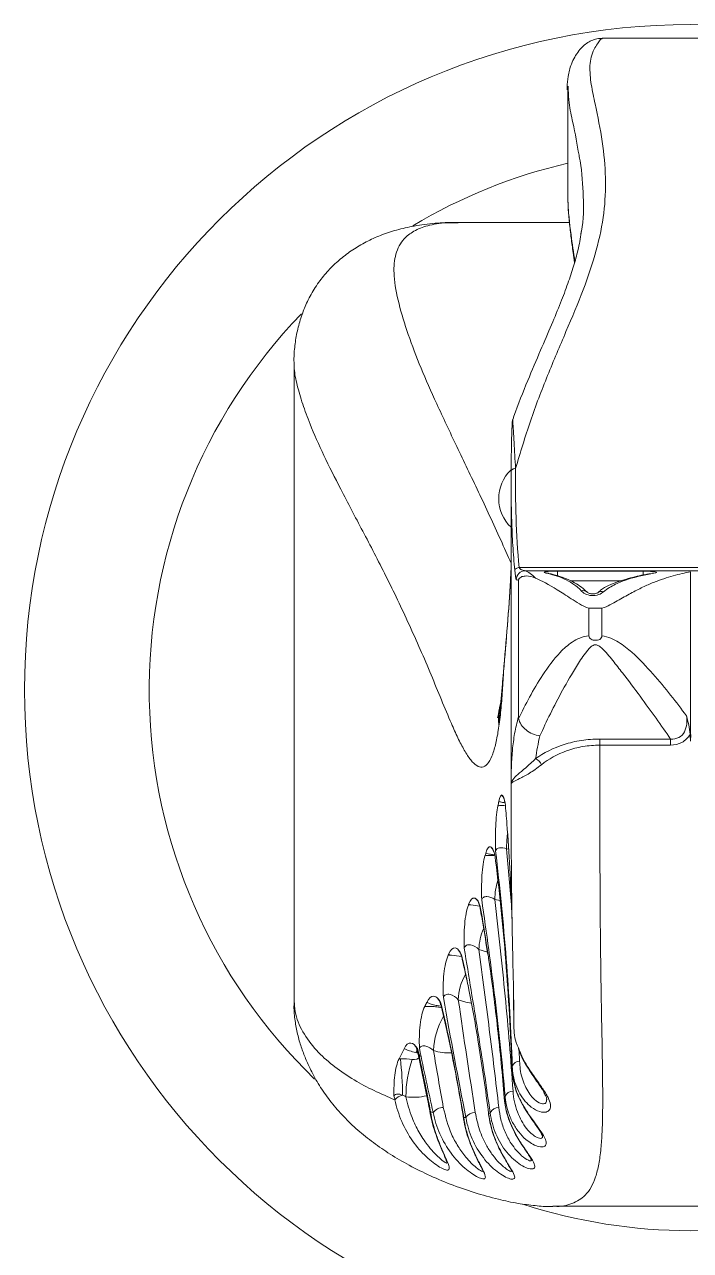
# Paper-space layout '_Top' of a CAD drawing. Header units: millimetres. Extents: x -15 to 40.7, y -29.6 to 15.
# Drawn here: x -15 to 0, y -12.64 to 15 of the extents above; entities that cross this region are included whole.
import ezdxf

# ---------------------------------------------------------------- set-up
doc = ezdxf.new("R2010")
doc.units = ezdxf.units.MM

psp = doc.layouts.new('_Top')

# ---------------------------------------------------------------- linework, layer by layer
at = {"color": 7, "linetype": 'Continuous', "lineweight": 15}
for p, q in [((1.985, 14.691), (-1.986, 14.691)), ((-2.764, 13.609), (-2.764, 11.264)), ((-2.753, 13.529), (-2.758, 13.609)), ((-2.727, 10.54), (-5.244, 10.54)), ((-8.929, 7.371), (-8.929, -7.053)), ((-8.924, 7.358), (-8.925, 7.371)), ((-4.039, 4.703), (-4.04, 4.927)), ((-4.04, 4.703), (-4.04, -2.113)), ((-3.857, 2.76), (3.857, 2.76)), ((3.727, 2.685), (-3.727, 2.685)), ((-3.216, 2.632), (-3.218, 2.632)), ((-2.993, 2.677), (-1.062, 2.677)), ((-0.853, 2.627), (-0.912, 2.618)), ((-0.854, 2.629), (-0.822, 2.63)), ((0, -1.158), (0, 2.662)), ((-3.874, -0.609), (-3.874, 2.464)), ((-1.993, 1.84), (-2.289, 1.84)), ((-2.289, 1.84), (-2.289, 1.222)), ((-1.993, 1.221), (-1.993, 1.84)), ((-4.316, -0.761), (-4.212, 0.382)), ((0, -1.158), (0.009, -1.004)), ((-2.04, -1.107), (-0.447, -1.107)), ((-2.04, -1.107), (-2.04, -1.245)), ((-0.447, -1.245), (-2.04, -1.245)), ((-0.447, -1.107), (-0.447, -1.245)), ((-4.188, -2.5), (-4.175, -2.566)), ((-3.984, -6.888), (-3.977, -7.567)), ((-8.921, -7.053), (-8.921, -7.06)), ((-4.193, -9.197), (-4.193, -9.214)), ((-4.19, -9.214), (-4.179, -9.3)), ((-3.1, -11.641), (3.11, -11.641))]:
    psp.add_line(p, q, dxfattribs=at)
at = {"color": 8, "linetype": 'Continuous', "lineweight": 15}
for p, q in [((-2.993, 2.574), (-2.993, 2.677)), ((-1.062, 2.592), (-1.062, 2.677)), ((-1.563, 2.459), (-2.7, 2.459)), ((-4.099, -3.589), (-4.143, -3.585)), ((-4.289, -4.749), (-4.406, -4.723)), ((-6.189, -8.172), (-6.157, -8.124)), ((-3.859, -8.132), (-3.85, -8.37))]:
    psp.add_line(p, q, dxfattribs=at)
at = {"color": 7, "linetype": 'Continuous', "lineweight": 15, "flags": 128}
for points in [[(-4.04, 4.927), (-4.038, 4.939), (-4.032, 4.951), (-4.023, 4.963), (-4.011, 4.972), (-3.995, 4.981), (-3.978, 4.986), (-3.959, 4.99), (-3.94, 4.991)], [(-0.009, -1.004), (-0.007, -1.035), (0, -1.158)], [(-6.565, -8.319), (-6.533, -8.254), (-6.45, -8.088)], [(-6.266, -8.33), (-6.213, -8.331), (-6.163, -8.321), (-6.123, -8.3), (-6.099, -8.273), (-6.094, -8.242), (-6.109, -8.212), (-6.142, -8.187), (-6.189, -8.172)], [(-5.114, -9.665), (-5.113, -9.671), (-5.113, -9.672)], [(-4.546, -9.549), (-4.548, -9.567), (-4.548, -9.576)]]:
    psp.add_lwpolyline(points, dxfattribs=at)
at = {"color": 8, "linetype": 'Continuous', "lineweight": 15, "flags": 128}
for points in [[(-3.259, 2.635), (-3.224, 2.633), (-3.216, 2.632)], [(-4.581, -5.905), (-4.591, -5.903), (-4.766, -5.848)], [(-4.939, -7.063), (-5.058, -7.042), (-5.229, -6.984)], [(-5.108, -9.639), (-5.113, -9.655), (-5.114, -9.665)]]:
    psp.add_lwpolyline(points, dxfattribs=at)
at = {"color": 7, "linetype": 'Continuous', "lineweight": 15}
psp.add_circle((0, 0), 15, dxfattribs=at)
at = {"color": 8, "linetype": 'Continuous', "lineweight": 15}
for centre, radius, start, end in [((0, 0), 12.191, 103.106, 120.8685), ((0, 0), 12.191, 135.9443, 226.018), ((-2.422, 2.095), 0.146, 47.1399, 106.1816), ((-2.006, 2.095), 0.126, 67.5919, 124.2375), ((-0.834, -3.608), 3.309, 173.7316, 179.586), ((-2.728, -4.757), 1.679, 163.9748, 178.832), ((-3.523, -5.884), 1.243, 156.3075, 178.3686), ((-3.979, -7.032), 1.252, 150.6514, 177.8251), ((-4.192, -8.174), 1.596, 149.1048, 178.3729), ((-5.426, -6.966), 1.218, 252.7188, 272.0181), ((-6.233, -7.948), 1.236, 261.7655, 283.8065), ((-5.809, -9.54), 0.0539, 148.641, 189.424), ((0, 0), 12.191, 251.9714, 288.0002)]:
    psp.add_arc(centre, radius, start, end, dxfattribs=at)
at = {"color": 7, "linetype": 'Continuous', "lineweight": 15}
for centre, radius, start, end in [((-3.431, 4.313), 0.889, 133.9906, 226.6749), ((-3.622, -1.808), 0.293, 24.3955, 62.5522), ((-13.946, -9.17), 7.461, 0.2702, 6.5626), ((-3.835, -9.179), 2.575, 160.7395, 179.8266), ((-3.855, -8.537), 0.167, 88.4037, 161.9605), ((-4, -9.23), 0.188, 89.2306, 157.6818), ((-6.451, -9.382), 0.249, 97.7162, 145.5548), ((-5.574, -9.681), 0.269, 88.5667, 145.1441), ((-4.85, -9.769), 0.245, 89.2234, 148.4662), ((-4.32, -9.63), 0.215, 89.4996, 153.0042)]:
    psp.add_arc(centre, radius, start, end, dxfattribs=at)
at = {"color": 8, "linetype": 'Continuous', "lineweight": 15}
for points, knots in [([(-1.986, 14.678), (-1.997, 14.679), (-2.011, 14.681), (-2.047, 14.636), (-2.096, 14.566), (-2.182, 14.431), (-2.245, 14.266), (-2.276, 14.001), (-2.243, 13.646), (-2.117, 13.065), (-1.971, 12.356), (-1.899, 11.543), (-1.931, 10.746), (-2.102, 9.919), (-2.402, 9.03), (-2.8, 8.083), (-3.223, 7.093), (-3.618, 6.064), (-3.832, 5.349), (-3.94, 4.991)], [0, 0, 0, 0, 0.0129836, 0.0164256, 0.031617, 0.0471991, 0.0675016, 0.0882041, 0.1327307, 0.177368, 0.2668275, 0.3563998, 0.4459493, 0.5381194, 0.6302884, 0.7224383, 0.8146384, 0.9073231, 1, 1, 1, 1]), ([(-2.51, 12.053), (-2.553, 12.296), (-2.62, 12.682), (-2.741, 13.184), (-2.749, 13.432), (-2.753, 13.529)], [0, 0, 0, 0, 0.508418, 0.806675, 1, 1, 1, 1]), ([(-2.76, 11.264), (-2.761, 11.192), (-2.763, 10.855), (-2.698, 10.297), (-2.633, 9.857), (-2.603, 9.66)], [0, 0, 0, 0, 0.130366, 0.610095, 1, 1, 1, 1]), ([(-5.231, 10.533), (-5.342, 10.533), (-5.616, 10.534), (-5.97, 10.461), (-6.279, 10.329), (-6.472, 10.158), (-6.589, 9.968), (-6.676, 9.71), (-6.692, 9.3), (-6.579, 8.712), (-6.368, 8.017), (-6.078, 7.264), (-5.708, 6.424), (-5.267, 5.493), (-4.775, 4.467), (-4.361, 3.58), (-4.118, 3.032), (-4.04, 2.856)], [0, 0, 0, 0, 0.030685, 0.076237, 0.119566, 0.163661, 0.196639, 0.229812, 0.29719, 0.384372, 0.472096, 0.561011, 0.650208, 0.750627, 0.851251, 0.952247, 1, 1, 1, 1]), ([(-4.211, 0.395), (-4.22, 0.237), (-4.236, -0.082), (-4.275, -0.523), (-4.325, -0.918), (-4.39, -1.252), (-4.471, -1.512), (-4.572, -1.687), (-4.688, -1.757), (-4.816, -1.722), (-4.952, -1.588), (-5.095, -1.368), (-5.24, -1.085), (-5.411, -0.702), (-5.61, -0.225), (-5.92, 0.535), (-6.334, 1.484), (-6.859, 2.578), (-7.388, 3.593), (-7.866, 4.496), (-8.267, 5.294), (-8.547, 5.925), (-8.743, 6.448), (-8.865, 6.869), (-8.926, 7.172), (-8.925, 7.321), (-8.924, 7.358)], [0, 0, 0, 0, 0.02215, 0.044566, 0.067526, 0.089653, 0.112472, 0.135951, 0.160358, 0.18384, 0.208066, 0.233727, 0.259506, 0.285271, 0.325345, 0.365433, 0.447136, 0.528823, 0.611032, 0.693232, 0.76527, 0.8373, 0.886187, 0.935093, 0.983934, 1, 1, 1, 1]), ([(-4.005, 6.096), (-4.004, 6.094), (-4.003, 6.088), (-3.998, 6.013), (-3.988, 5.846), (-3.969, 5.499), (-3.951, 5.193), (-3.94, 4.991)], [0, 0, 0, 0, 0.062465, 0.125774, 0.342763, 0.567246, 1, 1, 1, 1]), ([(-3.956, 2.697), (-3.956, 2.697), (-3.975, 2.884), (-4.004, 3.258), (-4.029, 3.816), (-4.04, 4.299), (-4.039, 4.593), (-4.039, 4.703)], [0, 0, 0, 0, 0.00026, 0.277866, 0.55569, 0.83394, 1, 1, 1, 1]), ([(-2.04, -1.245), (-2.04, -1.624), (-2.041, -2.385), (-2.04, -3.515), (-2.036, -4.632), (-2.028, -5.621), (-2.017, -6.476), (-2.005, -7.208), (-1.992, -7.896), (-1.982, -8.516), (-1.976, -9.065), (-1.977, -9.547), (-1.989, -9.974), (-2.015, -10.362), (-2.061, -10.701), (-2.134, -10.99), (-2.234, -11.22), (-2.396, -11.44), (-2.661, -11.592), (-2.918, -11.655), (-3.089, -11.639), (-3.1, -11.638)], [0, 0, 0, 0, 0.058395, 0.117204, 0.17758, 0.238631, 0.284187, 0.330105, 0.377194, 0.424694, 0.468904, 0.513413, 0.558776, 0.604397, 0.655339, 0.706553, 0.758494, 0.810642, 0.901748, 0.993596, 1, 1, 1, 1]), ([(-4.337, -2.612), (-4.325, -2.61), (-4.275, -2.606), (-4.225, -2.606), (-4.188, -2.606)], [0, 0, 0, 0, 0.246161, 1, 1, 1, 1]), ([(-4.179, -2.542), (-4.214, -2.537), (-4.261, -2.531), (-4.305, -2.52), (-4.316, -2.518)], [0, 0, 0, 0, 0.747091, 1, 1, 1, 1]), ([(-4.143, -3.585), (-4.101, -4.035), (-4.059, -4.488), (-4.028, -4.937), (-4.028, -4.94)], [0, 0, 0, 0, 0.9933646, 1, 1, 1, 1]), ([(-4.629, -3.738), (-4.59, -3.736), (-4.521, -3.731), (-4.452, -3.734), (-4.421, -3.735)], [0, 0, 0, 0, 0.552323, 1, 1, 1, 1]), ([(-4.416, -3.719), (-4.445, -3.715), (-4.512, -3.705), (-4.575, -3.688), (-4.611, -3.678)], [0, 0, 0, 0, 0.4360921, 1, 1, 1, 1]), ([(-4.742, -4.85), (-4.746, -4.858), (-4.75, -4.866), (-4.745, -4.877), (-4.745, -4.878)], [0, 0, 0, 0, 0.950922, 1, 1, 1, 1]), ([(-4.742, -4.85), (-4.706, -5.055), (-4.642, -5.415), (-4.588, -5.781), (-4.564, -5.938)], [0, 0, 0, 0, 0.571526, 1, 1, 1, 1]), ([(-5.155, -5.97), (-5.159, -5.977), (-5.165, -5.985), (-5.16, -5.997), (-5.16, -5.999)], [0, 0, 0, 0, 0.851793, 1, 1, 1, 1]), ([(-5.155, -5.97), (-5.145, -6.016), (-5.105, -6.194), (-5.069, -6.376), (-5.041, -6.511)], [0, 0, 0, 0, 0.256496, 1, 1, 1, 1]), ([(-8.921, -7.06), (-8.915, -7.146), (-8.901, -7.38), (-8.712, -7.767), (-8.41, -8.161), (-8.02, -8.504), (-7.593, -8.789), (-7.132, -9.038), (-6.815, -9.173), (-6.657, -9.241)], [0, 0, 0, 0, 0.097282, 0.266657, 0.436974, 0.583707, 0.730824, 0.865354, 1, 1, 1, 1]), ([(-5.985, -7.136), (-5.946, -7.135), (-5.865, -7.132), (-5.737, -7.14), (-5.652, -7.155), (-5.605, -7.163)], [0, 0, 0, 0, 0.310092, 0.625519, 1, 1, 1, 1]), ([(-5.635, -7.128), (-5.667, -7.123), (-5.737, -7.112), (-5.841, -7.084), (-5.908, -7.058), (-5.942, -7.044)], [0, 0, 0, 0, 0.289286, 0.641583, 1, 1, 1, 1]), ([(-5.62, -7.054), (-5.621, -7.057), (-5.627, -7.067), (-5.626, -7.081), (-5.625, -7.091)], [0, 0, 0, 0, 0.284012, 1, 1, 1, 1]), ([(-6.149, -8.082), (-6.152, -8.088), (-6.158, -8.105), (-6.154, -8.125), (-6.152, -8.138)], [0, 0, 0, 0, 0.379957, 1, 1, 1, 1]), ([(-3.876, -8.069), (-3.825, -8.192), (-3.733, -8.416), (-3.519, -8.719), (-3.333, -8.976), (-3.2, -9.186), (-3.143, -9.353), (-3.161, -9.468), (-3.249, -9.529), (-3.401, -9.518), (-3.573, -9.426), (-3.727, -9.279), (-3.887, -9.049), (-3.992, -8.773), (-4.009, -8.554), (-4.014, -8.486)], [0, 0, 0, 0, 0.108155, 0.197147, 0.267966, 0.337005, 0.397459, 0.456967, 0.520596, 0.591836, 0.67495, 0.739113, 0.805029, 0.939267, 1, 1, 1, 1]), ([(-3.85, -8.37), (-3.846, -8.431), (-3.834, -8.624), (-3.745, -8.928), (-3.576, -9.189), (-3.414, -9.313), (-3.307, -9.339), (-3.243, -9.311), (-3.241, -9.257), (-3.24, -9.236)], [0, 0, 0, 0, 0.110026, 0.350471, 0.575208, 0.714198, 0.830343, 0.932093, 1, 1, 1, 1]), ([(-3.979, -8.842), (-3.956, -8.926), (-3.902, -9.124), (-3.751, -9.408), (-3.571, -9.672), (-3.418, -9.88), (-3.307, -10.044), (-3.248, -10.171), (-3.248, -10.262), (-3.316, -10.311), (-3.474, -10.293), (-3.683, -10.17), (-3.874, -9.969), (-4.013, -9.752), (-4.116, -9.503), (-4.161, -9.3), (-4.172, -9.183), (-4.174, -9.159)], [0, 0, 0, 0, 0.068761, 0.161243, 0.230269, 0.285717, 0.339647, 0.389215, 0.441885, 0.5025, 0.574662, 0.682429, 0.754381, 0.828362, 0.903279, 0.979825, 1, 1, 1, 1]), ([(-3.997, -9.042), (-3.996, -9.064), (-3.981, -9.246), (-3.899, -9.573), (-3.691, -9.916), (-3.494, -10.081), (-3.382, -10.117), (-3.332, -10.105), (-3.335, -10.07), (-3.336, -10.059)], [0, 0, 0, 0, 0.03643, 0.30708, 0.560276, 0.742211, 0.861345, 0.959299, 1, 1, 1, 1]), ([(-6.41, -9.171), (-6.37, -9.331), (-6.3, -9.608), (-6.121, -9.973), (-5.95, -10.23), (-5.791, -10.419), (-5.645, -10.566), (-5.536, -10.651), (-5.482, -10.679), (-5.486, -10.649), (-5.487, -10.643)], [0, 0, 0, 0, 0.209928, 0.365637, 0.524069, 0.6322, 0.742361, 0.887872, 0.977184, 1, 1, 1, 1]), ([(-5.567, -9.412), (-5.516, -9.619), (-5.439, -9.93), (-5.236, -10.298), (-5.039, -10.569), (-4.834, -10.77), (-4.712, -10.849), (-4.669, -10.865), (-4.676, -10.838), (-4.677, -10.836)], [0, 0, 0, 0, 0.278903, 0.421389, 0.566417, 0.767102, 0.904365, 0.992538, 1, 1, 1, 1]), ([(-4.847, -9.524), (-4.82, -9.655), (-4.766, -9.922), (-4.616, -10.248), (-4.455, -10.494), (-4.285, -10.69), (-4.128, -10.817), (-4.033, -10.868), (-4.03, -10.841), (-4.029, -10.832)], [0, 0, 0, 0, 0.189661, 0.383471, 0.508209, 0.635271, 0.813206, 0.93813, 1, 1, 1, 1]), ([(-4.318, -9.415), (-4.305, -9.505), (-4.276, -9.694), (-4.181, -9.971), (-4.025, -10.267), (-3.819, -10.502), (-3.654, -10.608), (-3.58, -10.627), (-3.584, -10.593), (-3.586, -10.584)], [0, 0, 0, 0, 0.139639, 0.294067, 0.451287, 0.675571, 0.837697, 0.9571, 1, 1, 1, 1])]:
    psp.add_open_spline(points, degree=3, knots=knots, dxfattribs=at)
at = {"color": 7, "linetype": 'Continuous', "lineweight": 15}
for points, knots in [([(-1.985, 14.686), (-2.015, 14.686), (-2.089, 14.687), (-2.201, 14.652), (-2.317, 14.594), (-2.423, 14.51), (-2.523, 14.4), (-2.612, 14.267), (-2.685, 14.111), (-2.728, 13.971), (-2.764, 13.796), (-2.781, 13.648), (-2.775, 13.549), (-2.774, 13.53)], [0, 0, 0, 0, 0.049317, 0.120869, 0.193219, 0.272563, 0.361043, 0.467883, 0.579259, 0.682374, 0.780836, 0.956605, 1, 1, 1, 1]), ([(-2.466, 10.292), (-2.462, 10.309), (-2.4, 10.593), (-2.413, 11.121), (-2.439, 11.688), (-2.502, 12.011), (-2.51, 12.053)], [0, 0, 0, 0, 0.0281823, 0.4803404, 0.9326403, 1, 1, 1, 1]), ([(-2.763, 11.255), (-2.763, 11.248), (-2.768, 11.117), (-2.754, 10.876), (-2.728, 10.526), (-2.689, 10.191), (-2.647, 9.887), (-2.621, 9.709), (-2.61, 9.635)], [0, 0, 0, 0, 0.012192, 0.232877, 0.427278, 0.640876, 0.84892, 1, 1, 1, 1]), ([(-5.231, 10.538), (-5.254, 10.539), (-5.431, 10.543), (-5.765, 10.523), (-6.203, 10.469), (-6.612, 10.375), (-6.973, 10.256), (-7.304, 10.107), (-7.607, 9.929), (-7.883, 9.723), (-8.131, 9.49), (-8.357, 9.222), (-8.517, 8.975), (-8.63, 8.756), (-8.693, 8.612), (-8.773, 8.404), (-8.852, 8.133), (-8.91, 7.801), (-8.934, 7.541), (-8.93, 7.398), (-8.929, 7.358)], [0, 0, 0, 0, 0.012217, 0.092664, 0.180429, 0.255274, 0.324662, 0.389818, 0.451956, 0.512006, 0.570651, 0.628387, 0.691035, 0.721236, 0.750689, 0.778949, 0.844125, 0.908744, 0.974395, 1, 1, 1, 1]), ([(-2.46, 10.332), (-2.461, 10.325), (-2.474, 10.186), (-2.529, 9.931), (-2.628, 9.552), (-2.76, 9.157), (-2.928, 8.716), (-3.136, 8.216), (-3.388, 7.632), (-3.678, 6.945), (-3.892, 6.42), (-3.993, 6.12), (-4.002, 6.095)], [0, 0, 0, 0, 0.006199, 0.117558, 0.212495, 0.31306, 0.418189, 0.53448, 0.665258, 0.81497, 0.984718, 1, 1, 1, 1]), ([(-4.005, 6.096), (-4.005, 6.095), (-4.007, 6.09), (-4.009, 6.083), (-4.011, 6.074), (-4.012, 6.058), (-4.015, 6.017), (-4.02, 5.925), (-4.025, 5.774), (-4.031, 5.562), (-4.037, 5.281), (-4.039, 5.054), (-4.04, 4.926)], [0, 0, 0, 0, 0.002877, 0.009927, 0.018296, 0.034213, 0.088378, 0.205251, 0.340801, 0.510691, 0.7263, 1, 1, 1, 1]), ([(-4.04, 2.728), (-4.045, 2.641), (-4.065, 2.238), (-4.122, 1.462), (-4.182, 0.751), (-4.211, 0.395)], [0, 0, 0, 0, 0.120391, 0.559332, 1, 1, 1, 1]), ([(-4.209, 0.413), (-4.18, 0.762), (-4.121, 1.461), (-4.064, 2.219), (-4.044, 2.611), (-4.04, 2.69)], [0, 0, 0, 0, 0.442844, 0.887272, 1, 1, 1, 1]), ([(-3.857, 2.76), (-3.879, 2.758), (-3.905, 2.751), (-3.943, 2.727), (-3.954, 2.711), (-3.956, 2.697)], [0, 0, 0, 0, 0.5, 0.5, 1, 1, 1, 1]), ([(-3.924, 2.486), (-3.924, 2.532), (-3.904, 2.587), (-3.827, 2.665), (-3.773, 2.685), (-3.727, 2.685)], [0, 0, 0, 0, 0.5, 0.5, 1, 1, 1, 1]), ([(-3.487, 2.521), (-3.564, 2.555), (-3.634, 2.57), (-3.732, 2.568), (-3.764, 2.564), (-3.81, 2.548), (-3.824, 2.541), (-3.846, 2.525), (-3.853, 2.518), (-3.863, 2.505), (-3.866, 2.499), (-3.872, 2.485), (-3.874, 2.476), (-3.874, 2.464)], [0, 0, 0, 0, 0.5, 0.5, 0.75, 0.75, 0.875, 0.875, 0.9375, 0.9375, 0.96875, 0.96875, 1, 1, 1, 1]), ([(-3.857, 2.76), (-3.855, 2.754), (-3.852, 2.743), (-3.838, 2.728), (-3.819, 2.715), (-3.792, 2.703), (-3.763, 2.694), (-3.739, 2.687), (-3.73, 2.686), (-3.727, 2.685)], [0, 0, 0, 0, 0.100477, 0.21688, 0.354359, 0.516062, 0.733633, 0.893711, 1, 1, 1, 1]), ([(-3.727, 2.685), (-3.694, 2.671), (-3.65, 2.652), (-3.568, 2.6), (-3.527, 2.566), (-3.487, 2.521)], [0, 0, 0, 0, 0.5, 0.5, 1, 1, 1, 1]), ([(-3.487, 2.521), (-3.352, 2.459), (-3.195, 2.376), (-2.907, 2.199), (-2.801, 2.13), (-2.628, 2.018), (-2.567, 1.979), (-2.435, 1.902), (-2.366, 1.865), (-2.289, 1.84)], [0, 0, 0, 0, 0.5, 0.5, 0.75, 0.75, 0.875, 0.875, 1, 1, 1, 1]), ([(-3.259, 2.635), (-3.307, 2.646), (-3.304, 2.657), (-3.198, 2.672), (-3.098, 2.677), (-2.993, 2.677)], [0, 0, 0, 0, 0.5, 0.5, 1, 1, 1, 1]), ([(-2.463, 2.236), (-2.523, 2.302), (-2.586, 2.352), (-2.716, 2.438), (-2.782, 2.474), (-2.984, 2.564), (-3.121, 2.605), (-3.259, 2.635)], [0, 0, 0, 0, 0.25, 0.25, 0.5, 0.5, 1, 1, 1, 1]), ([(-2.323, 2.201), (-2.354, 2.229), (-2.432, 2.304), (-2.573, 2.399), (-2.75, 2.488), (-2.96, 2.567), (-3.121, 2.614), (-3.211, 2.63), (-3.216, 2.631)], [0, 0, 0, 0, 0.104793, 0.269694, 0.464731, 0.686478, 0.98196, 1, 1, 1, 1]), ([(-0.912, 2.618), (-0.942, 2.614), (-1.105, 2.589), (-1.353, 2.526), (-1.626, 2.444), (-1.837, 2.359), (-1.985, 2.281), (-2.061, 2.217), (-2.079, 2.202)], [0, 0, 0, 0, 0.077251, 0.4211189, 0.6311419, 0.7984489, 0.9499058, 1, 1, 1, 1]), ([(-1.993, 1.84), (-1.928, 1.86), (-1.869, 1.888), (-1.756, 1.946), (-1.701, 1.977), (-1.541, 2.068), (-1.443, 2.124), (-1.254, 2.227), (-1.163, 2.273), (-0.991, 2.355), (-0.909, 2.391), (-0.673, 2.487), (-0.527, 2.535), (-0.252, 2.612), (-0.123, 2.64), (0, 2.662)], [0, 0, 0, 0, 0.0625, 0.0625, 0.125, 0.125, 0.25, 0.25, 0.375, 0.375, 0.5, 0.5, 0.75, 0.75, 1, 1, 1, 1]), ([(-0.822, 2.63), (-1.019, 2.599), (-1.214, 2.557), (-1.501, 2.463), (-1.595, 2.427), (-1.781, 2.336), (-1.871, 2.283), (-1.958, 2.211)], [0, 0, 0, 0, 0.5, 0.5, 0.75, 0.75, 1, 1, 1, 1]), ([(-1.062, 2.677), (-1.006, 2.677), (-0.95, 2.675), (-0.856, 2.671), (-0.817, 2.667), (-0.744, 2.654), (-0.755, 2.641), (-0.822, 2.63)], [0, 0, 0, 0, 0.25, 0.25, 0.5, 0.5, 1, 1, 1, 1]), ([(-0.838, 2.632), (-0.837, 2.632), (-0.837, 2.632), (-0.843, 2.631), (-0.853, 2.629), (-0.858, 2.629)], [0, 0, 0, 0, 0.133052, 0.628405, 1, 1, 1, 1]), ([(-3.874, 2.464), (-3.874, 2.464), (-3.874, 2.464), (-3.874, 2.464), (-3.886, 2.469), (-3.896, 2.474), (-3.906, 2.478), (-3.912, 2.48), (-3.919, 2.483), (-3.924, 2.486)], [-0.00000006, -0.00000006, -0.00000006, -0.00000006, 0, 0, 0, 0.0001761032, 0.0001761032, 0.0001761032, 0.0002926438, 0.0002926438, 0.0002926438, 0.0002926438]), ([(-1.958, 2.211), (-1.986, 2.188), (-2.023, 2.165), (-2.115, 2.132), (-2.171, 2.123), (-2.28, 2.131), (-2.33, 2.147), (-2.41, 2.188), (-2.441, 2.212), (-2.463, 2.236)], [0, 0, 0, 0, 0.25, 0.25, 0.5, 0.5, 0.75, 0.75, 1, 1, 1, 1]), ([(-2.077, 2.199), (-2.08, 2.197), (-2.088, 2.191), (-2.116, 2.178), (-2.152, 2.168), (-2.19, 2.164), (-2.225, 2.165), (-2.26, 2.172), (-2.294, 2.184), (-2.319, 2.199), (-2.322, 2.201), (-2.323, 2.202)], [0, 0, 0, 0, 0.101965, 0.233659, 0.351598, 0.436041, 0.521372, 0.612141, 0.724177, 0.883816, 1, 1, 1, 1]), ([(-3.871, -0.648), (-3.795, -0.489), (-3.713, -0.327), (-3.534, 0.002), (-3.436, 0.171), (-3.212, 0.511), (-3.089, 0.683), (-2.854, 0.929), (-2.767, 1.01), (-2.557, 1.148), (-2.431, 1.201), (-2.289, 1.222)], [0, 0, 0, 0, 0.25, 0.25, 0.5, 0.5, 0.75, 0.75, 0.875, 0.875, 1, 1, 1, 1]), ([(-2.289, 1.222), (-2.289, 1.188), (-2.267, 1.157), (-2.209, 1.124), (-2.175, 1.118), (-2.108, 1.118), (-2.074, 1.124), (-2.015, 1.156), (-1.993, 1.187), (-1.993, 1.221)], [0, 0, 0, 0, 0.25, 0.25, 0.5, 0.5, 0.75, 0.75, 1, 1, 1, 1]), ([(-1.993, 1.221), (-1.922, 1.209), (-1.854, 1.189), (-1.729, 1.138), (-1.672, 1.107), (-1.508, 1.005), (-1.411, 0.927), (-1.144, 0.69), (-0.991, 0.526), (-0.705, 0.201), (-0.572, 0.04), (-0.322, -0.276), (-0.204, -0.431), (-0.091, -0.584)], [0, 0, 0, 0, 0.0625, 0.0625, 0.125, 0.125, 0.25, 0.25, 0.5, 0.5, 0.75, 0.75, 1, 1, 1, 1]), ([(-0.447, -1.107), (-0.659, -0.8), (-0.883, -0.484), (-1.259, 0.026), (-1.391, 0.201), (-1.601, 0.474), (-1.674, 0.567), (-1.789, 0.711), (-1.829, 0.759), (-1.912, 0.855), (-1.955, 0.904), (-2.03, 0.97), (-2.057, 0.991), (-2.106, 1.011), (-2.123, 1.016), (-2.159, 1.016), (-2.177, 1.012), (-2.225, 0.99), (-2.25, 0.967), (-2.296, 0.919), (-2.317, 0.894), (-2.417, 0.767), (-2.483, 0.663), (-2.671, 0.364), (-2.78, 0.176), (-2.98, -0.189), (-3.071, -0.365), (-3.24, -0.706), (-3.317, -0.872), (-3.39, -1.034)], [0, 0, 0, 0, 0.25, 0.25, 0.375, 0.375, 0.4375, 0.4375, 0.46875, 0.46875, 0.5, 0.5, 0.515625, 0.515625, 0.523438, 0.523438, 0.53125, 0.53125, 0.546875, 0.546875, 0.5625, 0.5625, 0.625, 0.625, 0.75, 0.75, 0.875, 0.875, 1, 1, 1, 1]), ([(-4.211, 0.395), (-4.229, 0.202), (-4.244, 0.012), (-4.28, -0.381), (-4.299, -0.584), (-4.318, -0.788)], [0, 0, 0, 0, 0.5, 0.5, 1, 1, 1, 1]), ([(-4.309, -0.442), (-4.309, -0.443), (-4.315, -0.486), (-4.326, -0.544), (-4.339, -0.607), (-4.347, -0.633), (-4.345, -0.626), (-4.345, -0.626)], [0, 0, 0, 0, 0.008507, 0.32411, 0.653454, 0.964076, 1, 1, 1, 1]), ([(-4.272, -0.28), (-4.29, -0.357), (-4.329, -0.52), (-4.328, -0.691), (-4.319, -0.783), (-4.318, -0.788)], [0, 0, 0, 0, 0.458183, 0.972939, 1, 1, 1, 1]), ([(-4.04, -2.122), (-4.041, -1.865), (-4.034, -1.609), (-3.998, -1.23), (-3.982, -1.104), (-3.938, -0.855), (-3.91, -0.733), (-3.874, -0.609)], [0, 0, 0, 0, 0.5, 0.5, 0.75, 0.75, 1, 1, 1, 1]), ([(-3.874, -0.609), (-3.874, -0.616), (-3.874, -0.624), (-3.873, -0.631), (-3.873, -0.637), (-3.872, -0.643), (-3.871, -0.648)], [0, 0, 0, 0, 0.00002252998, 0.00002252998, 0.00002252998, 0.00004142278, 0.00004142278, 0.00004142278, 0.00004142278]), ([(-3.871, -0.648), (-3.849, -0.742), (-3.789, -0.833), (-3.614, -0.973), (-3.502, -1.02), (-3.39, -1.034)], [0, 0, 0, 0, 0.5, 0.5, 1, 1, 1, 1]), ([(-0.447, -1.107), (-0.384, -1.112), (-0.32, -1.102), (-0.209, -1.044), (-0.164, -0.997), (-0.106, -0.887), (-0.091, -0.826), (-0.079, -0.705), (-0.082, -0.644), (-0.091, -0.584)], [0, 0, 0, 0, 0.25, 0.25, 0.5, 0.5, 0.75, 0.75, 1, 1, 1, 1]), ([(-0.009, -1.004), (-0.055, -1.079), (-0.119, -1.142), (-0.271, -1.225), (-0.359, -1.245), (-0.447, -1.245)], [0, 0, 0, 0, 0.5, 0.5, 1, 1, 1, 1]), ([(-3.487, -1.548), (-3.309, -1.419), (-3.093, -1.308), (-2.724, -1.191), (-2.591, -1.159), (-2.32, -1.118), (-2.182, -1.107), (-2.04, -1.107)], [0, 0, 0, 0, 0.5, 0.5, 0.75, 0.75, 1, 1, 1, 1]), ([(-2.04, -1.245), (-2.17, -1.245), (-2.297, -1.256), (-2.545, -1.298), (-2.667, -1.33), (-3.002, -1.448), (-3.196, -1.559), (-3.356, -1.687)], [0, 0, 0, 0, 0.25, 0.25, 0.5, 0.5, 1, 1, 1, 1]), ([(-3.487, -1.548), (-3.567, -1.627), (-3.643, -1.694), (-3.779, -1.812), (-3.84, -1.863), (-3.987, -1.995), (-4.041, -2.059), (-4.04, -2.122)], [0, 0, 0, 0, 0.25, 0.25, 0.5, 0.5, 1, 1, 1, 1]), ([(-3.356, -1.687), (-3.452, -1.763), (-3.544, -1.826), (-3.711, -1.928), (-3.787, -1.968), (-3.91, -2.031), (-3.959, -2.055), (-4.024, -2.093), (-4.04, -2.107), (-4.04, -2.122)], [0, 0, 0, 0, 0.25, 0.25, 0.5, 0.5, 0.75, 0.75, 1, 1, 1, 1]), ([(-3.977, -7.567), (-3.977, -7.246), (-3.984, -6.877), (-4.001, -6.071), (-4.011, -5.634), (-4.023, -4.928), (-4.027, -4.682), (-4.032, -4.186), (-4.034, -3.935), (-4.039, -3.173), (-4.04, -2.652), (-4.04, -2.122)], [0, 0, 0, 0, 0.25, 0.25, 0.5, 0.5, 0.625, 0.625, 0.75, 0.75, 1, 1, 1, 1]), ([(-4.316, -2.518), (-4.293, -2.406), (-4.264, -2.359), (-4.226, -2.381), (-4.215, -2.403), (-4.192, -2.465), (-4.182, -2.506), (-4.172, -2.548)], [0, 0, 0, 0, 0.5, 0.5, 0.75, 0.75, 1, 1, 1, 1]), ([(-4.257, -2.364), (-4.258, -2.364), (-4.259, -2.363), (-4.228, -2.396), (-4.196, -2.446), (-4.189, -2.489), (-4.188, -2.5)], [0, 0, 0, 0, 0.142131, 0.470438, 0.865837, 1, 1, 1, 1]), ([(-4.337, -2.612), (-4.361, -2.722), (-4.379, -2.886), (-4.392, -3.159), (-4.394, -3.251), (-4.394, -3.438), (-4.392, -3.534), (-4.39, -3.626)], [0, 0, 0, 0, 0.5, 0.5, 0.75, 0.75, 1, 1, 1, 1]), ([(-4.172, -2.548), (-4.16, -2.704), (-4.12, -3.193), (-4.069, -4.019), (-4.031, -4.759), (-4.02, -5.164), (-4.018, -5.235)], [0, 0, 0, 0, 0.174778, 0.547789, 0.921041, 1, 1, 1, 1]), ([(-4.611, -3.678), (-4.579, -3.569), (-4.541, -3.523), (-4.487, -3.54), (-4.47, -3.56), (-4.438, -3.619), (-4.423, -3.659), (-4.409, -3.701)], [0, 0, 0, 0, 0.5, 0.5, 0.75, 0.75, 1, 1, 1, 1]), ([(-4.494, -3.541), (-4.494, -3.541), (-4.494, -3.541), (-4.464, -3.568), (-4.448, -3.608), (-4.442, -3.623)], [0, 0, 0, 0, 0.255462, 0.731798, 1, 1, 1, 1]), ([(-4.143, -3.585), (-4.196, -3.563), (-4.254, -3.554), (-4.348, -3.567), (-4.383, -3.591), (-4.39, -3.626)], [0, 0, 0, 0, 0.5, 0.5, 1, 1, 1, 1]), ([(-4.629, -3.738), (-4.661, -3.846), (-4.684, -4.004), (-4.702, -4.271), (-4.705, -4.361), (-4.706, -4.545), (-4.705, -4.638), (-4.702, -4.729)], [0, 0, 0, 0, 0.5, 0.5, 0.75, 0.75, 1, 1, 1, 1]), ([(-4.442, -3.623), (-4.434, -3.637), (-4.419, -3.665), (-4.416, -3.705), (-4.415, -3.726)], [0, 0, 0, 0, 0.490246, 1, 1, 1, 1]), ([(-4.409, -3.701), (-4.41, -3.705), (-4.413, -3.713), (-4.409, -3.722), (-4.408, -3.724)], [0, 0, 0, 0, 0.674008, 1, 1, 1, 1]), ([(-4.409, -3.701), (-4.306, -4.495), (-4.224, -5.302), (-4.096, -6.922), (-4.051, -7.735), (-4.021, -8.547)], [0, 0, 0, 0, 0.5, 0.5, 1, 1, 1, 1]), ([(-4.014, -8.486), (-4.042, -7.678), (-4.087, -6.872), (-4.213, -5.256), (-4.294, -4.446), (-4.39, -3.626)], [0, 0, 0, 0, 0.5, 0.5, 1, 1, 1, 1]), ([(-4.997, -4.833), (-4.957, -4.727), (-4.91, -4.681), (-4.843, -4.696), (-4.821, -4.714), (-4.78, -4.771), (-4.76, -4.809), (-4.742, -4.85)], [0, 0, 0, 0, 0.5, 0.5, 0.75, 0.75, 1, 1, 1, 1]), ([(-4.406, -4.723), (-4.461, -4.686), (-4.526, -4.661), (-4.613, -4.658), (-4.64, -4.664), (-4.683, -4.688), (-4.697, -4.707), (-4.702, -4.729)], [0, 0, 0, 0, 0.5, 0.5, 0.75, 0.75, 1, 1, 1, 1]), ([(-5.003, -4.85), (-5.042, -4.954), (-5.071, -5.108), (-5.093, -5.368), (-5.097, -5.457), (-5.099, -5.638), (-5.098, -5.73), (-5.095, -5.82)], [0, 0, 0, 0, 0.5, 0.5, 0.75, 0.75, 1, 1, 1, 1]), ([(-4.954, -4.847), (-4.952, -4.847), (-4.882, -4.856), (-4.812, -4.865), (-4.744, -4.873)], [0, 0, 0, 0, 0.0343, 1, 1, 1, 1]), ([(-4.819, -4.72), (-4.817, -4.723), (-4.808, -4.732), (-4.767, -4.787), (-4.754, -4.849), (-4.747, -4.879)], [0, 0, 0, 0, 0.15835, 0.587626, 1, 1, 1, 1]), ([(-4.746, -4.878), (-4.723, -5.004), (-4.657, -5.362), (-4.602, -5.73), (-4.566, -5.968)], [0, 0, 0, 0, 0.352707, 1, 1, 1, 1]), ([(-4.174, -9.159), (-4.235, -8.431), (-4.312, -7.702), (-4.491, -6.23), (-4.593, -5.487), (-4.702, -4.729)], [0, 0, 0, 0, 0.5, 0.5, 1, 1, 1, 1]), ([(-4.406, -4.723), (-4.321, -5.458), (-4.243, -6.182), (-4.105, -7.618), (-4.045, -8.331), (-3.997, -9.042)], [0, 0, 0, 0, 0.5, 0.5, 1, 1, 1, 1]), ([(-4.766, -5.848), (-4.818, -5.798), (-4.886, -5.757), (-4.986, -5.74), (-5.019, -5.743), (-5.071, -5.769), (-5.088, -5.792), (-5.095, -5.82)], [0, 0, 0, 0, 0.5, 0.5, 0.75, 0.75, 1, 1, 1, 1]), ([(-5.459, -5.981), (-5.504, -6.084), (-5.536, -6.234), (-5.562, -6.489), (-5.567, -6.577), (-5.571, -6.756), (-5.569, -6.847), (-5.566, -6.935)], [0, 0, 0, 0, 0.5, 0.5, 0.75, 0.75, 1, 1, 1, 1]), ([(-5.449, -5.957), (-5.405, -5.854), (-5.352, -5.807), (-5.274, -5.82), (-5.249, -5.837), (-5.2, -5.892), (-5.177, -5.929), (-5.155, -5.97)], [0, 0, 0, 0, 0.5, 0.5, 0.75, 0.75, 1, 1, 1, 1]), ([(-5.155, -6.013), (-5.155, -6.013), (-5.155, -6.013), (-5.155, -6.013), (-5.231, -6.002), (-5.306, -5.991), (-5.382, -5.98), (-5.384, -5.979), (-5.387, -5.979), (-5.389, -5.979)], [0.0002334856, 0.0002334856, 0.0002334856, 0.0002334856, 0.0002337211, 0.0002337211, 0.0002337211, 0.0004674435, 0.0004674435, 0.0004674435, 0.0004748848, 0.0004748848, 0.0004748848, 0.0004748848]), ([(-5.226, -5.866), (-5.224, -5.869), (-5.219, -5.874), (-5.205, -5.889), (-5.174, -5.939), (-5.166, -5.99), (-5.164, -6.005)], [0, 0, 0, 0, 0.119425, 0.229407, 0.756807, 1, 1, 1, 1]), ([(-5.158, -5.998), (-5.15, -6.034), (-5.107, -6.209), (-5.07, -6.393), (-5.041, -6.541)], [0, 0, 0, 0, 0.20075, 1, 1, 1, 1]), ([(-4.512, -9.532), (-4.597, -8.931), (-4.69, -8.323), (-4.888, -7.088), (-4.992, -6.462), (-5.095, -5.82)], [0, 0, 0, 0, 0.5, 0.5, 1, 1, 1, 1]), ([(-4.766, -5.848), (-4.686, -6.461), (-4.607, -7.061), (-4.455, -8.248), (-4.383, -8.834), (-4.318, -9.415)], [0, 0, 0, 0, 0.5, 0.5, 1, 1, 1, 1]), ([(-4.564, -5.938), (-4.556, -5.99), (-4.509, -6.296), (-4.434, -6.863), (-4.341, -7.637), (-4.26, -8.416), (-4.215, -8.937), (-4.193, -9.197)], [0, 0, 0, 0, 0.049159, 0.287031, 0.524968, 0.762466, 1, 1, 1, 1]), ([(-5.041, -6.511), (-5.027, -6.58), (-4.927, -7.058), (-4.798, -7.81), (-4.651, -8.757), (-4.581, -9.285), (-4.546, -9.549)], [0, 0, 0, 0, 0.071049, 0.489067, 0.74449, 1, 1, 1, 1]), ([(-5.942, -7.044), (-5.894, -6.943), (-5.836, -6.896), (-5.751, -6.907), (-5.723, -6.923), (-5.67, -6.976), (-5.644, -7.014), (-5.62, -7.054)], [0, 0, 0, 0, 0.5, 0.5, 0.75, 0.75, 1, 1, 1, 1]), ([(-5.229, -6.984), (-5.281, -6.929), (-5.346, -6.884), (-5.449, -6.858), (-5.484, -6.858), (-5.54, -6.882), (-5.559, -6.906), (-5.566, -6.935)], [0, 0, 0, 0, 0.5, 0.5, 0.75, 0.75, 1, 1, 1, 1]), ([(-8.928, -7.059), (-8.929, -7.084), (-8.935, -7.222), (-8.908, -7.461), (-8.853, -7.769), (-8.769, -8.057), (-8.669, -8.321), (-8.541, -8.602), (-8.359, -8.927), (-8.124, -9.263), (-7.848, -9.587), (-7.535, -9.894), (-7.186, -10.18), (-6.803, -10.446), (-6.38, -10.698), (-5.909, -10.935), (-5.4, -11.152), (-4.861, -11.34), (-4.367, -11.478), (-3.912, -11.576), (-3.514, -11.627), (-3.25, -11.65), (-3.111, -11.645), (-3.099, -11.644)], [0, 0, 0, 0, 0.006416, 0.035468, 0.064903, 0.095039, 0.126157, 0.158976, 0.204855, 0.253317, 0.303721, 0.356472, 0.41169, 0.468914, 0.5318, 0.600398, 0.674467, 0.752907, 0.833535, 0.89636, 0.949265, 0.9956, 1, 1, 1, 1]), ([(-5.985, -7.136), (-6.034, -7.237), (-6.069, -7.385), (-6.099, -7.637), (-6.104, -7.724), (-6.109, -7.901), (-6.107, -7.992), (-6.104, -8.079)], [0, 0, 0, 0, 0.5, 0.5, 0.75, 0.75, 1, 1, 1, 1]), ([(-5.701, -6.951), (-5.695, -6.959), (-5.686, -6.968), (-5.668, -6.989), (-5.639, -7.034), (-5.632, -7.083), (-5.629, -7.099)], [0, 0, 0, 0, 0.2617449, 0.3489591, 0.7982582, 1, 1, 1, 1]), ([(-5.622, -7.09), (-5.62, -7.1), (-5.552, -7.366), (-5.433, -7.923), (-5.262, -8.769), (-5.161, -9.363), (-5.11, -9.665)], [0, 0, 0, 0, 0.0115625, 0.3294934, 0.6592686, 1, 1, 1, 1]), ([(-3.977, -7.567), (-3.973, -7.713), (-3.968, -7.88), (-3.886, -8.048), (-3.876, -8.069)], [0, 0, 0, 0, 0.873781, 1, 1, 1, 1]), ([(-6.45, -8.088), (-6.406, -7.998), (-6.353, -7.957), (-6.247, -7.963), (-6.196, -8.014), (-6.149, -8.082)], [0, 0, 0, 0, 0.5, 0.5, 1, 1, 1, 1]), ([(-6.214, -8.017), (-6.213, -8.016), (-6.212, -8.015), (-6.204, -8.028), (-6.204, -8.028)], [0, 0, 0, 0, 0.969306, 1, 1, 1, 1]), ([(-6.204, -8.028), (-6.193, -8.041), (-6.173, -8.066), (-6.162, -8.117), (-6.156, -8.14)], [0, 0, 0, 0, 0.550145, 1, 1, 1, 1]), ([(-6.153, -8.138), (-6.145, -8.174), (-6.071, -8.498), (-5.972, -8.966), (-5.888, -9.407), (-5.862, -9.548)], [0, 0, 0, 0, 0.077916, 0.7057113, 1, 1, 1, 1]), ([(-5.788, -8.129), (-5.84, -8.082), (-5.902, -8.044), (-5.994, -8.021), (-6.025, -8.019), (-6.077, -8.036), (-6.096, -8.054), (-6.104, -8.079)], [0, 0, 0, 0, 0.5, 0.5, 0.75, 0.75, 1, 1, 1, 1]), ([(-3.877, -8.085), (-3.86, -8.133), (-3.819, -8.252), (-3.721, -8.43), (-3.605, -8.615), (-3.493, -8.777), (-3.395, -8.918), (-3.319, -9.037), (-3.265, -9.137), (-3.238, -9.206), (-3.236, -9.239), (-3.235, -9.237), (-3.235, -9.236)], [0, 0, 0, 0, 0.1074583, 0.2657038, 0.4073188, 0.5296037, 0.6383241, 0.7359534, 0.8226091, 0.9110278, 0.9892514, 1, 1, 1, 1]), ([(-6.565, -8.319), (-6.609, -8.408), (-6.642, -8.539), (-6.678, -8.834), (-6.682, -8.995), (-6.678, -9.151)], [0, 0, 0, 0, 0.5, 0.5, 1, 1, 1, 1]), ([(-4.021, -8.547), (-4.017, -8.636), (-4.013, -8.734), (-3.982, -8.833), (-3.979, -8.842)], [0, 0, 0, 0, 0.913499, 1, 1, 1, 1]), ([(-6.484, -9.135), (-6.524, -9.119), (-6.565, -9.11), (-6.635, -9.112), (-6.665, -9.125), (-6.678, -9.151)], [0, 0, 0, 0, 0.5, 0.5, 1, 1, 1, 1]), ([(-3.974, -8.854), (-3.965, -8.899), (-3.939, -9.019), (-3.861, -9.204), (-3.758, -9.399), (-3.65, -9.569), (-3.549, -9.715), (-3.461, -9.839), (-3.392, -9.941), (-3.349, -10.015), (-3.331, -10.063), (-3.331, -10.062), (-3.331, -10.062)], [0, 0, 0, 0, 0.09553, 0.253244, 0.392886, 0.515037, 0.620261, 0.713925, 0.799448, 0.877416, 0.949049, 1, 1, 1, 1]), ([(-5.855, -9.512), (-5.826, -9.686), (-5.781, -9.861), (-5.688, -10.132), (-5.653, -10.225), (-5.577, -10.408), (-5.537, -10.497), (-5.47, -10.65), (-5.445, -10.712), (-5.429, -10.792), (-5.435, -10.813), (-5.469, -10.83), (-5.497, -10.826), (-5.565, -10.802), (-5.606, -10.782), (-5.742, -10.701), (-5.847, -10.621), (-6.059, -10.421), (-6.164, -10.301), (-6.352, -10.033), (-6.435, -9.885), (-6.571, -9.571), (-6.622, -9.407), (-6.657, -9.241)], [0, 0, 0, 0, 0.125, 0.125, 0.1875, 0.1875, 0.25, 0.25, 0.3125, 0.3125, 0.375, 0.375, 0.4375, 0.4375, 0.5, 0.5, 0.625, 0.625, 0.75, 0.75, 0.875, 0.875, 1, 1, 1, 1]), ([(-4.193, -9.197), (-4.18, -9.365), (-4.143, -9.532), (-4.016, -9.875), (-3.923, -10.05), (-3.762, -10.301), (-3.705, -10.382), (-3.604, -10.53), (-3.562, -10.594), (-3.511, -10.695), (-3.501, -10.733), (-3.512, -10.783), (-3.532, -10.796), (-3.592, -10.802), (-3.632, -10.795), (-3.722, -10.762), (-3.772, -10.737), (-3.93, -10.637), (-4.039, -10.54), (-4.235, -10.3), (-4.318, -10.161), (-4.446, -9.86), (-4.49, -9.697), (-4.512, -9.532)], [0, 0, 0, 0, 0.125, 0.125, 0.25, 0.25, 0.3125, 0.3125, 0.375, 0.375, 0.4375, 0.4375, 0.5, 0.5, 0.5625, 0.5625, 0.625, 0.625, 0.75, 0.75, 0.875, 0.875, 1, 1, 1, 1]), ([(-4.179, -9.3), (-4.174, -9.343), (-4.161, -9.464), (-4.102, -9.659), (-4.017, -9.871), (-3.921, -10.056), (-3.825, -10.213), (-3.738, -10.346), (-3.662, -10.457), (-3.607, -10.544), (-3.58, -10.599), (-3.579, -10.602), (-3.579, -10.604)], [0, 0, 0, 0, 0.088491, 0.2481235, 0.3922978, 0.5150247, 0.6206947, 0.7120987, 0.7932757, 0.8753205, 0.9505863, 1, 1, 1, 1]), ([(-5.861, -9.549), (-5.861, -9.55), (-5.85, -9.636), (-5.806, -9.797), (-5.739, -10.019), (-5.669, -10.204), (-5.615, -10.336), (-5.586, -10.401), (-5.579, -10.419)], [0, 0, 0, 0, 0.005073, 0.309221, 0.562522, 0.769295, 0.936302, 1, 1, 1, 1]), ([(-5.108, -9.639), (-5.083, -9.811), (-5.039, -9.984), (-4.944, -10.251), (-4.907, -10.342), (-4.825, -10.523), (-4.781, -10.612), (-4.698, -10.774), (-4.662, -10.844), (-4.62, -10.948), (-4.614, -10.981), (-4.63, -11.019), (-4.65, -11.024), (-4.708, -11.016), (-4.745, -11.003), (-4.873, -10.941), (-4.977, -10.872), (-5.191, -10.687), (-5.298, -10.572), (-5.489, -10.312), (-5.575, -10.165), (-5.711, -9.855), (-5.762, -9.693), (-5.795, -9.528)], [0, 0, 0, 0, 0.125, 0.125, 0.1875, 0.1875, 0.25, 0.25, 0.3125, 0.3125, 0.375, 0.375, 0.4375, 0.4375, 0.5, 0.5, 0.625, 0.625, 0.75, 0.75, 0.875, 0.875, 1, 1, 1, 1]), ([(-5.112, -9.672), (-5.096, -9.755), (-5.066, -9.911), (-4.995, -10.135), (-4.921, -10.327), (-4.868, -10.441), (-4.846, -10.49)], [0, 0, 0, 0, 0.3103507, 0.5889485, 0.821919, 1, 1, 1, 1]), ([(-4.546, -9.549), (-4.526, -9.72), (-4.485, -9.89), (-4.388, -10.153), (-4.35, -10.242), (-4.263, -10.419), (-4.215, -10.507), (-4.116, -10.675), (-4.067, -10.754), (-3.993, -10.881), (-3.969, -10.93), (-3.955, -10.998), (-3.963, -11.016), (-4.002, -11.033), (-4.032, -11.03), (-4.145, -10.997), (-4.247, -10.941), (-4.46, -10.777), (-4.568, -10.67), (-4.763, -10.418), (-4.848, -10.274), (-4.981, -9.969), (-5.03, -9.806), (-5.059, -9.641)], [0, 0, 0, 0, 0.125, 0.125, 0.1875, 0.1875, 0.25, 0.25, 0.3125, 0.3125, 0.375, 0.375, 0.4375, 0.4375, 0.5, 0.5, 0.625, 0.625, 0.75, 0.75, 0.875, 0.875, 1, 1, 1, 1]), ([(-4.546, -9.576), (-4.534, -9.65), (-4.512, -9.802), (-4.444, -10.024), (-4.362, -10.229), (-4.276, -10.404), (-4.195, -10.55), (-4.124, -10.671), (-4.069, -10.765), (-4.034, -10.827), (-4.022, -10.859), (-4.023, -10.856), (-4.023, -10.855)], [0, 0, 0, 0, 0.158666, 0.322265, 0.464033, 0.581141, 0.681273, 0.767687, 0.845179, 0.915406, 0.979404, 1, 1, 1, 1]), ([(-5.579, -10.419), (-5.569, -10.441), (-5.544, -10.498), (-5.511, -10.575), (-5.489, -10.632), (-5.482, -10.658), (-5.483, -10.655), (-5.483, -10.654)], [0, 0, 0, 0, 0.184044, 0.477825, 0.729324, 0.930435, 1, 1, 1, 1]), ([(-4.846, -10.49), (-4.844, -10.493), (-4.823, -10.541), (-4.78, -10.625), (-4.727, -10.732), (-4.691, -10.806), (-4.675, -10.848), (-4.675, -10.85), (-4.675, -10.851)], [0, 0, 0, 0, 0.018655, 0.279539, 0.507272, 0.712448, 0.884524, 1, 1, 1, 1])]:
    psp.add_open_spline(points, degree=3, knots=knots, dxfattribs=at)
for points in [[(-3.94, 4.991), (-3.944, 4.256), (-3.931, 3.51), (-3.857, 2.76)], [(-3.956, 2.697), (-3.948, 2.618), (-3.944, 2.494), (-3.924, 2.486)], [(-0.009, -1.004), (-0.018, -0.851), (-0.053, -0.714), (-0.091, -0.584)], [(-3.39, -1.034), (-3.433, -1.207), (-3.465, -1.376), (-3.487, -1.548)], [(-4.316, -2.518), (-4.323, -2.549), (-4.33, -2.58), (-4.337, -2.612)], [(-4.629, -3.738), (-4.623, -3.718), (-4.617, -3.698), (-4.611, -3.678)], [(-5.003, -4.85), (-5.001, -4.844), (-4.999, -4.839), (-4.997, -4.833)], [(-5.003, -4.85), (-4.987, -4.849), (-4.97, -4.848), (-4.954, -4.847)], [(-4.954, -4.847), (-4.969, -4.843), (-4.983, -4.838), (-4.997, -4.833)], [(-5.449, -5.957), (-5.453, -5.965), (-5.456, -5.973), (-5.459, -5.981)], [(-5.459, -5.981), (-5.436, -5.98), (-5.413, -5.979), (-5.389, -5.979)], [(-5.389, -5.979), (-5.41, -5.972), (-5.43, -5.965), (-5.449, -5.957)], [(-5.942, -7.044), (-5.956, -7.075), (-5.971, -7.106), (-5.985, -7.136)], [(-5.62, -7.054), (-5.425, -7.884), (-5.256, -8.75), (-5.108, -9.639)], [(-5.059, -9.641), (-5.227, -8.767), (-5.403, -7.87), (-5.566, -6.935)], [(-5.229, -6.984), (-5.105, -7.855), (-4.974, -8.698), (-4.847, -9.524)], [(-6.189, -8.172), (-6.284, -8.153), (-6.372, -8.125), (-6.45, -8.088)], [(-6.149, -8.082), (-6.044, -8.548), (-5.945, -9.025), (-5.855, -9.512)], [(-5.795, -9.528), (-5.901, -9.055), (-6.005, -8.573), (-6.104, -8.079)], [(-5.788, -8.129), (-5.717, -8.564), (-5.642, -8.991), (-5.567, -9.412)], [(-6.565, -8.319), (-6.554, -8.318), (-6.544, -8.318), (-6.533, -8.317)], [(-6.533, -8.317), (-6.443, -8.313), (-6.354, -8.317), (-6.266, -8.33)], [(-4.021, -8.547), (-4.018, -8.527), (-4.016, -8.506), (-4.014, -8.486)], [(-6.657, -9.241), (-6.664, -9.211), (-6.671, -9.181), (-6.678, -9.151)], [(-6.41, -9.171), (-6.434, -9.156), (-6.459, -9.144), (-6.484, -9.135)], [(-4.193, -9.197), (-4.186, -9.185), (-4.18, -9.172), (-4.174, -9.159)], [(-5.855, -9.512), (-5.835, -9.517), (-5.815, -9.523), (-5.795, -9.528)], [(-5.108, -9.639), (-5.092, -9.64), (-5.075, -9.64), (-5.059, -9.641)], [(-4.546, -9.549), (-4.534, -9.544), (-4.523, -9.538), (-4.512, -9.532)]]:
    psp.add_open_spline(points, degree=3, dxfattribs=at)

doc.saveas('drawing.dxf')
